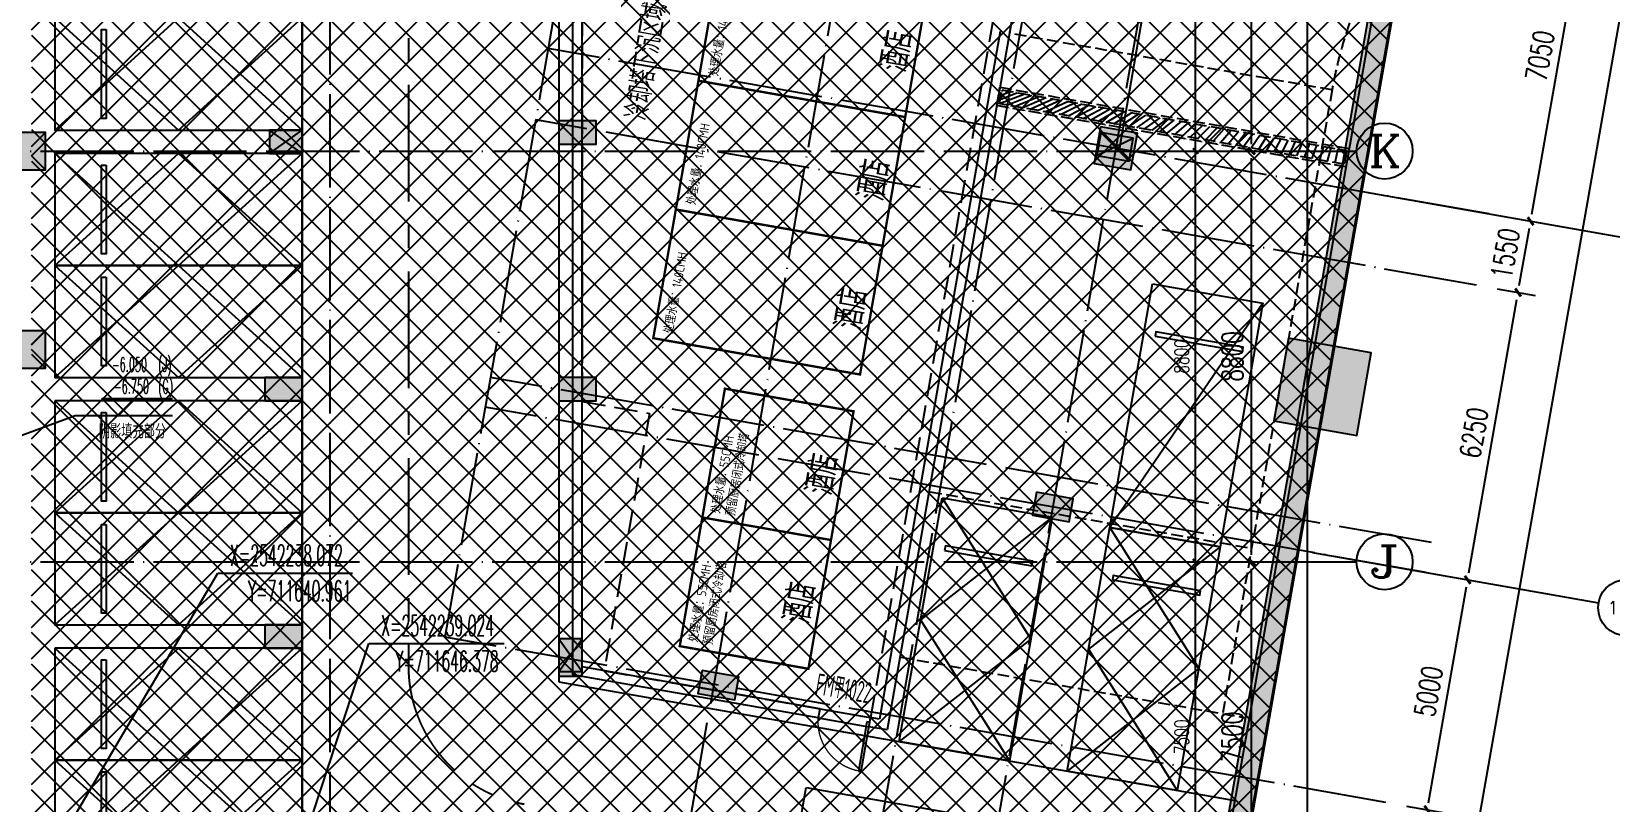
# Model space of a CAD drawing. Header units: millimetres. Extents: x 12325263 to 13848842, y -1463133 to 573208.
# Drawn here: x 12597897 to 12631737, y -840541 to -824028 of the extents above; entities that cross this region are included whole.
import ezdxf
from ezdxf.enums import TextEntityAlignment as Align
from ezdxf.xclip import XClip

# ---------------------------------------------------------------- set-up
doc = ezdxf.new("R2010")
doc.units = ezdxf.units.MM
doc.header["$LTSCALE"] = 1000
doc.header["$XCLIPFRAME"] = 0
for name, pattern in [('__DASH', [0.35, 0.25, -0.1]), ('DASH', [0.35, 0.25, -0.1]), ('DOTE', [2.4200000000000004, 2, -0.2, 0.02, -0.2]), ('ÎÄå«ºþµØÏÂÊÒ¡¾²ÎÕÕ¡¿$0$CENTERX2', [4, 2.5, -0.5, 0.5, -0.5])]:
    doc.linetypes.add(name, pattern=pattern)
for name, color, linetype in [('A-ANNO-ELEV', 3, 'Continuous'), ('A-ANNO-TEXT', 7, 'Continuous'), ('A-AXIS', 16, 'DOTE'), ('A-COLS', 6, 'Continuous'), ('A-WALL', 5, 'Continuous'), ('A-WALL-PATT', 8, 'Continuous'), ('AXIS', 3, 'Continuous'), ('AXIS_TEXT', 7, 'Continuous'), ('BON-AC', 6, 'Continuous'), ('COLUMN', 5, 'Continuous'), ('COLUMN-CONCRETE', 6, 'Continuous'), ('DIM_COOR', 7, 'Continuous'), ('DRWD-DOOR', 2, 'Continuous'), ('DRWD-F-TEXT', 142, 'Continuous'), ('PARTS-CAR-政府', 40, 'Continuous'), ('PARTS-STAIR', 2, 'Continuous'), ('PARTS-UP', 1, 'DASH'), ('PUB_DIM', 83, 'Continuous'), ('PUB_HATCH', 8, 'Continuous'), ('PUB_TEXT', 7, 'Continuous'), ('ROAD-LINE', 20, 'Continuous'), ('ROAD-中心线', 142, 'Continuous'), ('ROOF-WATER', 3, 'Continuous'), ('TEXT', 7, 'Continuous'), ('WALL', 5, 'Continuous'), ('WALL-SHATCH', 8, 'Continuous'), ('地下室柱网$0$0q-柱0', 8, 'Continuous'), ('地下室柱网$0$0q-柱填充', 8, 'Continuous')]:
    doc.layers.add(name, color=color, linetype=linetype)
doc.layers.add('WALL-PARAPET', color=252, linetype='Continuous', lineweight=13)
doc.layers.add('地下室柱网$0$9', color=8, linetype='Continuous', plot=False)
doc.styles.add('_TCH_AXIS', font='COMPLEX', dxfattribs={"bigfont": 'GBCBIG'})
doc.styles.add('_TCH_DIM', font='SIMPLEX.shx', dxfattribs={"width": 0.7, "bigfont": 'GBCBIG.shx'})
doc.styles.add('_TCH_DIM_T3', font='SIMPLEX.shx', dxfattribs={"width": 0.7058823529411765, "bigfont": 'GBCBIG.shx'})
doc.styles.add('COMPLEX', font='COMPLEX')
doc.styles.get("Standard").update_dxf_attribs({"font": 'gbenor.shx', "bigfont": 'gbcbig.shx'})
doc.styles.add('宋体', font='', dxfattribs={"width": 0.65})
doc.styles.get('宋体').set_extended_font_data('SimSun')
doc.dimstyles.new('_TCH_ARCH&&120', dxfattribs={"dimtxt": 306, "dimasz": 120, "dimexe": 300, "dimexo": 360, "dimgap": 147, "dimtad": 1, "dimdec": 0, "dimzin": 0, "dimdsep": 46, "dimtxsty": '_TCH_DIM_T3', "dimblk": 'ARCHTICK', "dimcen": 0.09, "dimclrt": 7, "dimazin": 2, "dimtfac": 1, "dimtdec": 0, "dimtix": 1, "dimtmove": 2, "dimatfit": 3, "dimfxl": 1, "dimfxlon": 1, "dimtolj": 1, "dimtzin": 0, "dimarcsym": 0})
doc.dimstyles.new('_TCH_ARCH&&150', dxfattribs={"dimtxt": 446.25, "dimasz": 150, "dimexe": 375, "dimexo": 450, "dimgap": 189.375, "dimtad": 1, "dimdec": 0, "dimzin": 0, "dimdsep": 46, "dimtxsty": '_TCH_DIM_T3', "dimblk": 'asdggshdfhsg_ArchTick', "dimcen": 0.09, "dimclrt": 7, "dimazin": 2, "dimtfac": 1, "dimtdec": 0, "dimtix": 1, "dimtmove": 2, "dimatfit": 3, "dimfxl": 1, "dimtolj": 1, "dimtzin": 0, "dimarcsym": 0})

# ---------------------------------------------------------------- blocks, each defined once
blk = doc.blocks.new('adgshg13-A$C7F010FC0')
at = {"layer": 'WALL-SHATCH'}
h = blk.add_hatch(color=256, dxfattribs=at)
h.dxf.hatch_style = 1
h.paths.add_polyline_path([(-60384.17120504379, -16880.89509773254), (-763.1647881269455, 197.4793643951416), (12587.61850607395, -13153.30393266678), (12587.61850607395, -157996.0197629929), (-162964.8506313562, -188820.4315237999), (-171262.3814957142, -180522.900662899), (-171262.3814957142, -31310.89849328995), (-150707.1909123659, -10755.70791006088), (-131860.0775495768, -7980.895098209381), (-99162.38149428368, -7980.895098209381), (-99162.38149428368, -4980.895097732544), (-76620.42811572552, -4980.895097732544), (-70107.65229141712, -16880.89509773254)], flags=16)
h.paths.add_polyline_path([(-60091.22944009304, -16380.89510011673), (-646.8769880533218, 646.876989364624), (12987.61850607395, -12987.61850786209), (12987.61850607395, -158331.9049158096), (-163100.5840539932, -189250.3835258484), (-171662.3814958334, -180688.5860877037), (-171662.3814958334, -31145.21306848526), (-150777.8961598873, -10260.7277340889), (-131896.6870943308, -7480.895098209381), (-99562.38149428368, -7480.895098209381), (-99562.38149428368, -4580.895097732544), (-76365.55243730545, -4580.895097732544), (-69907.50581622124, -16380.89510774612)])
at = {"layer": 'COLUMN-CONCRETE'}
for points in [[(-60091.22944009304, -16380.89510011673), (-646.8769880533218, 646.876989364624), (12987.61850607395, -12987.61850786209), (12987.61850607395, -158331.9049158096), (-163100.5840539932, -189250.3835258484), (-171662.3814958334, -180688.5860877037), (-171662.3814958334, -31145.21306848526), (-150777.8961598873, -10260.7277340889), (-131896.6870943308, -7480.895098209381), (-99562.38149428368, -7480.895098209381), (-99562.38149428368, -4580.895097732544), (-76365.55243730545, -4580.895097732544), (-69907.50581622124, -16380.89510774612)], [(-60384.17120504379, -16880.89509773254), (-763.1647881269455, 197.4793643951416), (12587.61850607395, -13153.30393266678), (12587.61850607395, -157996.0197629929), (-162964.8506313562, -188820.4315237999), (-171262.3814957142, -180522.900662899), (-171262.3814957142, -31310.89849328995), (-150707.1909123659, -10755.70791006088), (-131860.0775495768, -7980.895098209381), (-99162.38149428368, -7980.895098209381), (-99162.38149428368, -4980.895097732544), (-76620.42811572552, -4980.895097732544), (-70107.65229141712, -16880.89509773254)]]:
    blk.add_lwpolyline(points, close=True, dxfattribs=at)
blk = doc.blocks.new('adgshg13-A$C735837F7')
at = {"layer": 'TEXT', "color": 0}
blk.add_lwpolyline([(711656935.2648618, 2542243077.960885), (711663335.2648631, 2542243077.960885), (711663335.264824, 2542239237.960885), (711656935.2648252, 2542239237.960886)], close=True, dxfattribs=at)
blk = doc.blocks.new('adgshg13-$DorLib2D$00000001')
at = {"linetype": 'ByBlock'}
for p, q in [((0.4500000000000028, 0.974999999999909), (0.5, 0.974999999999909)), ((0.4500000000000028, -1.13686837721616e-13), (0.4500000000000028, 0.974999999999909)), ((0.5, -1.13686837721616e-13), (0.5, 0.974999999999909)), ((0.5, -1.13686837721616e-13), (0.4500000000000028, -1.13686837721616e-13))]:
    blk.add_line(p, q, dxfattribs=at)
at = {"linetype": 'ByBlock', "lineweight": 13}
blk.add_arc((0.4749999999999943, -1.13686837721616e-13), 0.975, 91.4692835815217, 180, dxfattribs=at)
blk = doc.blocks.new('*U494')
at = {"layer": '地下室柱网$0$0q-柱0'}
blk.add_lwpolyline([(-250.0000002384186, -350.0000004768372), (249.9999998807907, -350), (250, 349.9999995231628), (-250, 349.9999990463257)], close=True, dxfattribs=at)
at = {"layer": '地下室柱网$0$0q-柱填充'}
blk.add_solid([(-250, 349.9999990463257), (250, 349.9999995231628), (-250.0000002384186, -350.0000004768372), (249.9999998807907, -350)], dxfattribs=at)
at = {"layer": '地下室柱网$0$9'}
for p, q in [((-250.0000002384186, 349.9999990463257), (249.9999997615814, -350)), ((-250, -350), (250, 350))]:
    blk.add_line(p, q, dxfattribs=at)
blk = doc.blocks.new('adgshg13-政府车位')
at = {"color": 40}
blk.add_lwpolyline([(0, 0), (2400.000000476837, 0), (2400.000000953674, 5299.999999523163), (2.384185791015625e-06, 5300.000000476837)], close=True, dxfattribs=at)
for points in [[(2400.000000476837, 0), (1.430511474609375e-06, 2650), (2400.000000953674, 5299.999999523163)], [(1.668930053710938e-06, -4.76837158203125e-07), (2400.000001192093, 2649.999999046326), (1.9073486328125e-06, 5299.999999523163)]]:
    blk.add_lwpolyline(points, dxfattribs=at)
at = {"color": 40, "extrusion": (-0.0004477907749365557, 3.397157772103143e-15, 0.999999899741706), "elevation": -1.07469786059103}
blk.add_lwpolyline([(250.008961884446, 1100.001922607422), (2150.003245328416, 1099.998077392579), (2150.003044103155, 999.9980769157414), (250.0087587518372, 1000.001922607422)], close=True, dxfattribs=at)
blk = doc.blocks.new('adgshg2qbj-bj-13-CAR-子车位')
blk.add_line((1697.056276798248, 1697.056273460388), (3747.665936589241, -3747.665943622589))
blk.add_lwpolyline([(0, 0), (1697.056276798248, 1697.056273460388), (5444.722213029861, -2050.609671592712), (3747.665936589241, -3747.665943622589)], close=True)
at = {"extrusion": (-0.0003166358939317005, -0.0003166358930891348, 0.999999899741706), "elevation": -1.074697860208564}
blk.add_lwpolyline([(954.6018158884938, -601.0358321789074), (2298.098008348708, 742.465660931955), (2227.387191576113, 813.1761990492439), (883.8909984006431, -530.3252935847815)], close=True, dxfattribs=at)
blk = doc.blocks.new('*U495')
at = {"layer": '地下室柱网$0$0q-柱0'}
blk.add_lwpolyline([(-400.0000002384186, -400.0000004768372), (399.9999998807907, -400), (400, 399.9999995231628), (-400, 399.9999990463257)], close=True, dxfattribs=at)
at = {"layer": '地下室柱网$0$0q-柱填充'}
blk.add_solid([(-400, 399.9999990463257), (400, 399.9999995231628), (-400.0000002384186, -400.0000004768372), (399.9999998807907, -400)], dxfattribs=at)
at = {"layer": '地下室柱网$0$9'}
for p, q in [((-400.0000002384186, 399.9999990463257), (399.9999997615814, -400)), ((-400, -400), (400, 400))]:
    blk.add_line(p, q, dxfattribs=at)
blk = doc.blocks.new('A$C4C7A72D3')
at = {"layer": 'ROOF-WATER', "linetype": '__DASH'}
h = blk.add_hatch(dxfattribs=at)
h.set_pattern_fill('ANSI31', color=256, scale=100, angle=225)
h.set_pattern_definition([(270, (-711300090.8012406, -2542171435.526409), (158.75, -2.842170943040401e-14), [])])
h.paths.add_polyline_path([(215470.6306035519, 120003.8215031654), (222970.6306015253, 120003.8215031626), (222970.6306015234, 119703.8215036411), (215470.6306035314, 119703.8215036397)])
at = {"layer": 'PARTS-STAIR'}
for p, q in [((213920.630602954, 106272.6741261485), (215020.6306034327, 106272.6741719248)), ((213920.6306024734, 106072.6741805079), (215020.6306034327, 106072.6742258072))]:
    blk.add_line(p, q, dxfattribs=at)
at = {"layer": 'PARTS-UP'}
for p, q in [((222442.8584822416, 121227.8113980293), (215420.6306035519, 121227.8113985062)), ((222442.8584822416, 121227.8113980293), (222442.8584822211, 107658.7150330537)), ((215442.8584821224, 111258.7150330546), (222442.8584822416, 111258.7150330544)), ((215442.8584822416, 107658.7150330532), (222442.8584823404, 107658.7150330537)), ((222442.8584823404, 107658.7150330537), (222942.8584840186, 107658.7150330546))]:
    blk.add_line(p, q, dxfattribs=at)
blk.add_arc((231442.8584822416, 121227.8113980296), 9000, 170.5376688440548, 180, dxfattribs=at)
at = {"layer": 'ROAD-LINE'}
for p, q in [((202585.6207454093, 138481.1387104997), (208311.1289916337, 105872.6741719241)), ((197348.1620697863, 136506.6987881658), (203706.7224620916, 100292.8148584317)), ((208311.1289916337, 105872.6741719241), (223020.6306035295, 105872.6741724012))]:
    blk.add_line(p, q, dxfattribs=at)
at = {"layer": 'ROAD-中心线', "linetype": 'ÎÄå«ºþµØÏÂÊÒ¡¾²ÎÕÕ¡¿$0$CENTERX2'}
blk.add_line((199468.9648374319, 137612.9544444084), (205078.4463691507, 105646.5674986837), dxfattribs=at)
blk.add_arc((208033.2963042259, 106165.0864109995), 3000, 189.9529633602327, 270, dxfattribs=at)
at = {"layer": 'ROOF-WATER', "linetype": '__DASH'}
for points in [[(215420.630603537, 120053.821503164), (223020.6306015067, 120053.8215031617), (223020.6306015048, 119653.8215036385), (215420.6306035519, 119653.8215036385)], [(215470.6306035519, 120003.8215031654), (222970.6306015253, 120003.8215031626), (222970.6306015234, 119703.8215036411), (215470.6306035314, 119703.8215036397)]]:
    blk.add_lwpolyline(points, close=True, dxfattribs=at)
at = {"layer": 'WALL'}
for p, q in [((208581.1528862752, 106072.6741719253), (205639.8273641989, 122817.7902054784)), ((208749.0842877515, 106272.6741719272), (205839.8273643255, 122835.2220401787)), ((215220.6306035519, 121227.8113985064), (215220.6306034215, 106272.6741719248)), ((215420.6306035519, 121227.8113985062), (215420.6306034271, 106072.6741719253)), ((213920.6306029502, 106272.6741719253), (208749.0842877515, 106272.6741719272)), ((213920.6306029484, 106272.6741786019), (213920.6306115389, 106072.6741786005)), ((215220.6306034215, 106272.6741719248), (215020.6306034327, 106272.6741719248)), ((215020.6306034327, 106272.6742258102), (215020.6306115258, 106072.6742258065)), ((213920.6306115184, 106072.6741719244), (208581.1528862752, 106072.6741719253)), ((215420.6306034271, 106072.6741719253), (215020.6306114197, 106072.6741719248))]:
    blk.add_line(p, q, dxfattribs=at)
blk.add_arc((231420.6306035481, 121227.8113985064), 16000, 170.5376688440548, 180, dxfattribs=at)
at = {"layer": 'WALL-PARAPET', "linetype": '__DASH'}
for p, q in [((223020.6306018773, 119653.821503639), (215420.6306034327, 119653.821503639)), ((215442.8584819976, 119653.8215036388), (223020.6306015048, 119653.8215036385))]:
    blk.add_line(p, q, dxfattribs=at)
at = {"layer": '地下室柱网$0$9'}
blk.add_line((218097.5122184753, 152513.3585710439), (218168.2228965387, 119137.9184988525), dxfattribs=at)
for name, p, rotation in [('*U494', (218070.6305891853, 119222.6741394824), 89.99999994262643), ('*U494', (200548.2907076329, 116257.1983503427), 99.9587742512854), ('*U495', (195116.5035596918, 115100.3974249959), 9.958774256191969), ('*U495', (195851.4966003466, 110914.4345482057), 9.958774256191969), ('*U494', (208458.7135341559, 106477.8726764701), 9.958774225498745)]:
    blk.add_blockref(name, p, dxfattribs=dict(rotation=rotation))
at = {"layer": 'DRWD-DOOR', "color": 2, "xscale": -1099.999999999996, "yscale": 1099.999999999996, "zscale": -999.9999999999998, "rotation": 180.0000035653562}
blk.add_blockref('adgshg13-$DorLib2D$00000001', (214470.6306067538, 106172.6742348664), dxfattribs=at)
at = {"layer": 'PARTS-CAR-政府'}
for name, p, rotation in [('adgshg13-政府车位', (195214.4000153448, 118010.7831153877), 279.9586808053733), ('adgshg2qbj-bj-13-CAR-子车位', (219370.8247066513, 116472.6741725593), 315.0000000804945), ('adgshg13-政府车位', (195715.920018414, 115154.4782161722), 279.9586808053733), ('adgshg13-政府车位', (196130.971055856, 112790.6396794345), 279.9586808053733), ('adgshg13-政府车位', (196632.4015158322, 109934.3190546043), 279.9586808053733), ('adgshg13-政府车位', (197047.7956861164, 107570.540765763), 279.9586808053733), ('adgshg13-政府车位', (197549.2676088605, 104714.639163017), 279.9586808053733), ('adgshg13-政府车位', (197964.3186464217, 102350.8006258018), 279.9586808053733)]:
    blk.add_blockref(name, p, dxfattribs=dict(at, rotation=rotation))
at = {"layer": 'PARTS-CAR-政府', "xscale": -0.9999999999999997, "rotation": 179.9999999999998}
for p in [(215720.6305901669, 111172.6741720827), (219370.8247076012, 111172.6741730359)]:
    blk.add_blockref('adgshg13-政府车位', p, dxfattribs=at)
at = {"layer": 'TEXT'}
blk.add_blockref('adgshg13-A$C735837F7', (-711443013.0291172, -2542138516.673752), dxfattribs=at)
at = {"layer": 'WALL', "color": 1}
blk.add_blockref('adgshg13-A$C7F010FC0', (210433.0120974779, 205503.5692701337), dxfattribs=at)
at = {"layer": 'DRWD-F-TEXT', "width": 0.6}
blk.add_text('FM甲1022', height=450, dxfattribs=at).set_placement((213756.9708827734, 106563.3262462618))
blk = doc.blocks.new('_AXISO')
blk.add_circle((0, 0), 0.5)
at = {"layer": 'AXIS_TEXT', "style": 'COMPLEX', "width": 1.041666666666667}
blk.add_attdef('A', text='', height=0.56, dxfattribs=at).set_placement((-0.25, -0.28), (0.25, -0.28), align=Align.FIT)
blk = doc.blocks.new('asdggshdfhsg_ArchTick')
at = {"color": 0, "linetype": 'ByBlock', "const_width": 0.4}
blk.add_lwpolyline([(-0.5, -0.5), (0.5, 0.5)], dxfattribs=at)
blk = doc.blocks.new('*D5273')
at = {"layer": 'AXIS', "color": 0, "lineweight": -2, "transparency": 16777216}
for p, q in [((12487316.81071017, 1078989.759090748), (12492191.81071017, 1078989.759090748)), ((12491816.81071017, 996139.7590900625), (12491816.81071017, 1078839.759090748)), ((12487316.81071017, 995989.7590900625), (12492191.81071017, 995989.7590900625))]:
    blk.add_line(p, q, dxfattribs=at)
at = {"layer": 'Defpoints', "color": 0, "transparency": 16777216}
for p in [(12486866.81071017, 1078989.759090748), (12491816.81071017, 1078989.759090748), (12486866.81071017, 995989.7590900625)]:
    blk.add_point(p, dxfattribs=at)
at = {"layer": 'AXIS', "color": 0, "lineweight": -2, "transparency": 16777216, "xscale": 150, "yscale": 150, "zscale": 150}
for p, rotation in [((12491816.81071017, 1078989.759090748), 90), ((12491816.81071017, 995989.7590900625), 270)]:
    blk.add_blockref('asdggshdfhsg_ArchTick', p, dxfattribs=dict(at, rotation=rotation))
at = {"layer": 'AXIS', "color": 7, "transparency": 16777216, "insert": (12491404.31071017, 1037489.759090407), "char_height": 446.25, "attachment_point": 5, "rotation": 90, "style": '_TCH_DIM_T3'}
blk.add_mtext('\\A1;83000', dxfattribs=at)
blk = doc.blocks.new('*D5282')
at = {"layer": 'AXIS', "color": 0, "lineweight": -2, "transparency": 16777216}
for p, q in [((12487316.81071017, 1046489.759090526), (12490991.81071017, 1046489.759090526)), ((12490616.81071017, 1039139.759090526), (12490616.81071017, 1046339.759090526)), ((12487316.81071017, 1038989.759090526), (12490991.81071017, 1038989.759090526))]:
    blk.add_line(p, q, dxfattribs=at)
at = {"layer": 'Defpoints', "color": 0, "transparency": 16777216}
for p in [(12486866.81071017, 1046489.759090526), (12490616.81071017, 1046489.759090526), (12486866.81071017, 1038989.759090526)]:
    blk.add_point(p, dxfattribs=at)
at = {"layer": 'AXIS', "color": 0, "lineweight": -2, "transparency": 16777216, "xscale": 150, "yscale": 150, "zscale": 150}
for p, rotation in [((12490616.81071017, 1046489.759090526), 90), ((12490616.81071017, 1038989.759090526), 270)]:
    blk.add_blockref('asdggshdfhsg_ArchTick', p, dxfattribs=dict(at, rotation=rotation))
at = {"layer": 'AXIS', "color": 7, "transparency": 16777216, "insert": (12490204.31071017, 1042739.759090528), "char_height": 446.25, "attachment_point": 5, "rotation": 90, "style": '_TCH_DIM_T3'}
blk.add_mtext('\\A1;7500', dxfattribs=at)
blk = doc.blocks.new('*D5283')
at = {"layer": 'AXIS', "color": 0, "lineweight": -2, "transparency": 16777216}
for p, q in [((12487316.81071017, 1055289.759090748), (12490991.81071017, 1055289.759090748)), ((12490616.81071017, 1046639.759090526), (12490616.81071017, 1055139.759090748)), ((12487316.81071017, 1046489.759090526), (12490991.81071017, 1046489.759090526))]:
    blk.add_line(p, q, dxfattribs=at)
at = {"layer": 'Defpoints', "color": 0, "transparency": 16777216}
for p in [(12486866.81071017, 1055289.759090748), (12490616.81071017, 1055289.759090748), (12486866.81071017, 1046489.759090526)]:
    blk.add_point(p, dxfattribs=at)
at = {"layer": 'AXIS', "color": 0, "lineweight": -2, "transparency": 16777216, "xscale": 150, "yscale": 150, "zscale": 150}
for p, rotation in [((12490616.81071017, 1055289.759090748), 90), ((12490616.81071017, 1046489.759090526), 270)]:
    blk.add_blockref('asdggshdfhsg_ArchTick', p, dxfattribs=dict(at, rotation=rotation))
at = {"layer": 'AXIS', "color": 7, "transparency": 16777216, "insert": (12490204.31071017, 1050889.759090639), "char_height": 446.25, "attachment_point": 5, "rotation": 90, "style": '_TCH_DIM_T3'}
blk.add_mtext('\\A1;8800', dxfattribs=at)
blk = doc.blocks.new('*D5284')
at = {"layer": 'AXIS', "color": 0, "lineweight": -2, "transparency": 16777216}
for p, q in [((12487316.81071017, 1062289.759090748), (12490991.81071017, 1062289.759090748)), ((12490616.81071017, 1055439.759090748), (12490616.81071017, 1062139.759090748)), ((12487316.81071017, 1055289.759090748), (12490991.81071017, 1055289.759090748))]:
    blk.add_line(p, q, dxfattribs=at)
at = {"layer": 'Defpoints', "color": 0, "transparency": 16777216}
for p in [(12486866.81071017, 1062289.759090748), (12490616.81071017, 1062289.759090748), (12486866.81071017, 1055289.759090748)]:
    blk.add_point(p, dxfattribs=at)
at = {"layer": 'AXIS', "color": 0, "lineweight": -2, "transparency": 16777216, "xscale": 150, "yscale": 150, "zscale": 150}
for p, rotation in [((12490616.81071017, 1062289.759090748), 90), ((12490616.81071017, 1055289.759090748), 270)]:
    blk.add_blockref('asdggshdfhsg_ArchTick', p, dxfattribs=dict(at, rotation=rotation))
at = {"layer": 'AXIS', "color": 7, "transparency": 16777216, "insert": (12490204.31071017, 1058789.75909075), "char_height": 446.25, "attachment_point": 5, "rotation": 90, "style": '_TCH_DIM_T3'}
blk.add_mtext('\\A1;7000', dxfattribs=at)
blk = doc.blocks.new('*D5440')
at = {"layer": 'AXIS', "color": 0, "lineweight": -2, "transparency": 16777216}
for p, q in [((30691.2985677222, 89947.57519279496), (32622.76314207146, 89608.44188811978)), ((16040.48222172299, -2664.149299505697), (32227.47268058466, 89525.55370405503)), ((14452.42672918468, -2537.607628084866), (16383.89130353395, -2876.740932760048))]:
    blk.add_line(p, q, dxfattribs=at)
at = {"layer": 'Defpoints', "color": 0, "transparency": 16777216}
for p in [(30248.07884174354, 90025.39726230872), (32253.41337042258, 89673.29361271458), (14009.20700320602, -2459.785558571108)]:
    blk.add_point(p, dxfattribs=at)
at = {"layer": 'AXIS', "color": 0, "lineweight": -2, "transparency": 16777216, "xscale": 150, "yscale": 150, "zscale": 150}
for p, rotation in [((32253.41337042258, 89673.29361271458), 80.04131921271002), ((16014.54153188507, -2811.889208165249), 260.04131921271)]:
    blk.add_blockref('asdggshdfhsg_ArchTick', p, dxfattribs=dict(at, rotation=rotation))
at = {"layer": 'AXIS', "color": 7, "transparency": 16777216, "insert": (23727.69270234006, 43502.03909932893), "char_height": 446.25, "attachment_point": 5, "rotation": 80.04131921271002, "style": '_TCH_DIM_T3'}
blk.add_mtext('\\A1;93900', dxfattribs=at)
blk = doc.blocks.new('*D5448')
at = {"layer": 'AXIS', "color": 0, "lineweight": -2, "transparency": 16777216}
for p, q in [((24586.58955919828, 55179.45002157927), (25402.74532910438, 55036.14653724214)), ((24194.64658602938, 50324.07454851107), (25007.45486761758, 54953.25835317739)), ((23721.89989793424, 50254.78639959385), (24538.05566784034, 50111.48291525672))]:
    blk.add_line(p, q, dxfattribs=at)
at = {"layer": 'Defpoints', "color": 0, "transparency": 16777216}
for p in [(24143.36983321962, 55257.27209109303), (25033.3955574555, 55100.99826183695), (23278.68017195559, 50332.6084691076)]:
    blk.add_point(p, dxfattribs=at)
at = {"layer": 'AXIS', "color": 0, "lineweight": -2, "transparency": 16777216, "xscale": 150, "yscale": 150, "zscale": 150}
for p, rotation in [((25033.3955574555, 55100.99826183695), 80.04131921271004), ((24168.70589619147, 50176.33463985152), 260.0413192127101)]:
    blk.add_blockref('asdggshdfhsg_ArchTick', p, dxfattribs=dict(at, rotation=rotation))
at = {"layer": 'AXIS', "color": 7, "transparency": 16777216, "insert": (24194.76597800971, 52710.00334789852), "char_height": 446.25, "attachment_point": 5, "rotation": 80.04131921271004, "style": '_TCH_DIM_T3'}
blk.add_mtext('\\A1;5000', dxfattribs=at)
blk = doc.blocks.new('*D5449')
at = {"layer": 'AXIS', "color": 0, "lineweight": -2, "transparency": 16777216}
for p, q in [((25667.45163577838, 61335.27954906128), (26483.60740568448, 61191.97606472416)), ((25059.33624729343, 55248.73817049651), (26088.31694419768, 61109.0878806594)), ((24586.58955919829, 55179.45002157929), (25402.74532910439, 55036.14653724217))]:
    blk.add_line(p, q, dxfattribs=at)
at = {"layer": 'Defpoints', "color": 0, "transparency": 16777216}
for p in [(25224.23190979972, 61413.10161857504), (26114.2576340356, 61256.82778931895), (24143.36983321963, 55257.27209109305)]:
    blk.add_point(p, dxfattribs=at)
at = {"layer": 'AXIS', "color": 0, "lineweight": -2, "transparency": 16777216, "xscale": 150, "yscale": 150, "zscale": 150}
for p, rotation in [((26114.2576340356, 61256.82778931895), 80.04131921271001), ((25033.39555745551, 55100.99826183696), 260.04131921271)]:
    blk.add_blockref('asdggshdfhsg_ArchTick', p, dxfattribs=dict(at, rotation=rotation))
at = {"layer": 'AXIS', "color": 7, "transparency": 16777216, "insert": (25167.54184693179, 58250.24992263223), "char_height": 446.25, "attachment_point": 5, "rotation": 80.04131921271001, "style": '_TCH_DIM_T3'}
blk.add_mtext('\\A1;6250', dxfattribs=at)
blk = doc.blocks.new('*D5450')
at = {"layer": 'AXIS', "color": 0, "lineweight": -2, "transparency": 16777216}
for p, q in [((25935.50543076999, 62861.92527187536), (26751.66120067608, 62718.62178753824)), ((26140.19832387352, 61404.56769797851), (26356.37073918928, 62635.73360347348)), ((25667.45163577838, 61335.27954906128), (26483.60740568448, 61191.97606472416))]:
    blk.add_line(p, q, dxfattribs=at)
at = {"layer": 'Defpoints', "color": 0, "transparency": 16777216}
for p in [(25492.28570479133, 62939.74734138913), (26382.31142902721, 62783.47351213304), (25224.23190979972, 61413.10161857504)]:
    blk.add_point(p, dxfattribs=at)
at = {"layer": 'AXIS', "color": 0, "lineweight": -2, "transparency": 16777216, "xscale": 150, "yscale": 150, "zscale": 150}
for p, rotation in [((26382.31142902721, 62783.47351213304), 80.04131921270998), ((26114.2576340356, 61256.82778931895), 260.0413192127099)]:
    blk.add_blockref('asdggshdfhsg_ArchTick', p, dxfattribs=dict(at, rotation=rotation))
at = {"layer": 'AXIS', "color": 7, "transparency": 16777216, "insert": (25841.99978271763, 62091.48754778027), "char_height": 446.25, "attachment_point": 5, "rotation": 80.04131921270998, "style": '_TCH_DIM_T3'}
blk.add_mtext('\\A1;1550', dxfattribs=at)
blk = doc.blocks.new('*D5451')
at = {"layer": 'AXIS', "color": 0, "lineweight": -2, "transparency": 16777216}
for p, q in [((27154.71785315228, 69805.70097887481), (27970.87362305838, 69662.3974945377)), ((26408.25211886513, 62931.21342079258), (27575.58316157158, 69579.50931047293)), ((25935.50543076999, 62861.92527187537), (26751.66120067609, 62718.62178753824))]:
    blk.add_line(p, q, dxfattribs=at)
at = {"layer": 'Defpoints', "color": 0, "transparency": 16777216}
for p in [(26711.49812717363, 69883.52304838857), (27601.5238514095, 69727.24921913249), (25492.28570479133, 62939.74734138913)]:
    blk.add_point(p, dxfattribs=at)
at = {"layer": 'AXIS', "color": 0, "lineweight": -2, "transparency": 16777216, "xscale": 150, "yscale": 150, "zscale": 150}
for p, rotation in [((27601.5238514095, 69727.24921913249), 80.04131921271002), ((26382.31142902721, 62783.47351213304), 260.04131921271)]:
    blk.add_blockref('asdggshdfhsg_ArchTick', p, dxfattribs=dict(at, rotation=rotation))
at = {"layer": 'AXIS', "color": 7, "transparency": 16777216, "insert": (26585.6328914046, 66326.69826268703), "char_height": 446.25, "attachment_point": 5, "rotation": 80.04131921271002, "style": '_TCH_DIM_T3'}
blk.add_mtext('\\A1;7050', dxfattribs=at)
blk = doc.blocks.new('A$C3FC35F4C')
at = {"layer": 'DIM_COOR', "color": 3}
for p, q in [((1033844.148064118, 194246.3148305886), (1037835.41718423, 201003.0443376238)), ((1037835.41718423, 201003.0443376238), (1040722.91718423, 201003.0443376238)), ((1039343.772123631, 194246.4209732153), (1041075.235388711, 199499.1737016449)), ((1041075.235388711, 199499.1737016449), (1043974.285388711, 199499.1737016449))]:
    blk.add_line(p, q, dxfattribs=at)
at = {"layer": 'PUB_TEXT', "style": '_TCH_DIM', "width": 0.4941176470588236}
for s, p in [('X=2542238.072', (1038097.91718423, 201160.5443376238)), ('Y=711640.961', (1038486.41718423, 200399.2943376238)), ('X=2542239.024', (1041338.785388711, 199656.6737016449)), ('Y=711646.378', (1041643.285388711, 198895.4237016449))]:
    blk.add_text(s, height=446.25, dxfattribs=at).set_placement(p)
blk = doc.blocks.new('_FZH')
blk.add_lwpolyline([(-0.5, -0.5), (0.5, -0.5), (0.5, 0.5), (-0.5, 0.5)], close=True)
at = {"layer": 'PUB_HATCH'}
blk.add_solid([(-0.5, -0.5), (0.5, -0.5), (-0.5, 0.5), (0.5, 0.5)], dxfattribs=at)
blk = doc.blocks.new('asdfdsfds')
at = {"layer": 'A-COLS'}
for p, xscale, yscale, zscale, rotation in [((5300.014855852351, 59700.00000022352), 500, 800, 800, 270), ((-6499.985144147649, 59300.00000022352), 800, 800, 800, 270), ((-949.9851441476494, 59500.00000022352), 500, 700, 700, 270), ((16837.77183618397, 59357.37467280403), 799.9999999988994, 799.9999999988994, 799.9999999988994, 260.0413192127452), ((-6499.985144147649, 55050.00000022352), 800, 800, 800, 270), ((-999.9851441476494, 54200.00000022352), 500, 800, 800, 270), ((5300.014855852351, 54200.00000022352), 500, 800, 800, 270), ((15488.85596461408, 51674.89942250727), 500.00000000031, 800.0000000025686, 800.0000000025686, 260.0413192127111), ((-999.9851441476494, 48900.00000022352), 500, 800, 800, 270), ((5150.014855852351, 48450.00000022352), 800, 500, 500, 270), ((8320.596867214888, 47857.0385669386), 500.00000000031, 800.0000000025686, 800.0000000025686, 260.0413192127111)]:
    blk.add_blockref('_FZH', p, dxfattribs=dict(at, xscale=xscale, yscale=yscale, zscale=zscale, rotation=rotation))
blk = doc.blocks.new('A$C74AB7268')
at = {"layer": 'BON-AC', "color": 4, "const_width": 50}
for points in [[(2800, -2250), (2800, 2250), (0, 2250), (0, -2250)], [(5600, -2250), (5600, 2250), (2800, 2250), (2800, -2250)]]:
    blk.add_lwpolyline(points, close=True, dxfattribs=at)
at = {"layer": 'BON-AC', "color": 4}
for s, height, p in [('处理水量：140CMH', 200, (158.0399560928345, 1845.554331302643)), ('处理水量：140CMH', 200, (2958.039956092834, 1845.554331302643)), ('酒店', 600, (932.2891439199448, -2119.387452125549)), ('酒店', 600, (3732.289143919945, -2119.387452125549))]:
    blk.add_text(s, height=height, rotation=1.280660469377369e-05, dxfattribs=at).set_placement(p)
blk = doc.blocks.new('A$C75FF2A60')
at = {"layer": 'BON-AC', "color": 4, "linetype": 'DASH', "ltscale": 2000, "const_width": 50}
for points in [[(1399.999996185303, -2800.000001907349), (1400, -1.9073486328125e-06), (-1400, 1.9073486328125e-06), (-1400.000007629395, -2799.999998092651)], [(1399.999992370605, -5600.000001907349), (1399.999996185303, -2800.000001907349), (-1400.000007629395, -2799.999998092651), (-1400.000007629395, -5599.999998092651)]]:
    blk.add_lwpolyline(points, close=True, dxfattribs=at)
at = {"layer": 'BON-AC', "color": 4}
for s, height, p in [('处理水量：55CMH', 200, (-1032.67134475708, -2662.018326759338)), ('酒店', 600, (1269.387447357178, -1867.710858345032)), ('预留厨房闭式冷却塔', 200, (-712.0016021728516, -2662.018326759338)), ('酒店', 600, (1269.38744354248, -4667.710858345032)), ('处理水量：55CMH', 200, (-1032.671348571777, -5462.018326759338)), ('预留厨房闭式冷却塔', 200, (-712.0016021728516, -5463.018326759338))]:
    blk.add_text(s, height=height, rotation=90.00001366037836, dxfattribs=at).set_placement(p)
blk = doc.blocks.new('adgdfg')
at = {"layer": 'BON-AC', "linetype": 'DASH', "ltscale": 2}
blk.add_lwpolyline([(30008.04190666787, 80847.48490176024), (24041.92842834815, 81895.20558498043), (20410.58568793721, 79348.61394665623), (18499.39545477182, 68463.89826532593), (18500.12951974571, 57333.38255023898), (19945.20672092214, 57079.64902271994), (18976.77039378881, 51564.15695977968), (24689.39228481054, 50561.10447267618)], close=True, dxfattribs=at)
at = {"layer": 'BON-AC', "color": 3, "linetype": 'DASH', "ltscale": 2000, "const_width": 50}
blk.add_lwpolyline([(24450.53368121199, 78980.08818483097), (24761.82413210347, 80752.9667111031), (27519.63516588137, 80268.73711475707), (27208.34471696801, 78495.85859975661)], close=True, dxfattribs=at)
at = {"layer": 'BON-AC'}
for name, p, rotation in [('A$C74AB7268', (24688.04090912826, 72237.41880490119), 80.04124925530334), ('A$C74AB7268', (23209.50297587737, 63816.76789878123), 80.04124925530334), ('A$C74AB7268', (22241.04382072203, 58301.14582463889), 80.04124925530334), ('A$C75FF2A60', (22939.88514946587, 57366.20155130059), 350.0412492553033)]:
    blk.add_blockref(name, p, dxfattribs=dict(at, rotation=rotation))
at = {"layer": 'BON-AC', "color": 3, "linetype": 'DASH', "ltscale": 2000}
blk.add_text('超市', height=600, rotation=80.04146781086122, dxfattribs=at).set_placement((27076.83178752847, 79094.0841896506))
at = {"layer": 'BON-AC'}
blk.add_text('冷却塔下沉区域', height=500, rotation=80.0412492595611, dxfattribs=at).set_placement((19894.60097501799, 63343.74391007225))
blk = doc.blocks.new('asdfassdfg')
at = {"layer": 'COLUMN', "color": 6, "xscale": 1800.000000000164, "yscale": 1800.000000000164, "zscale": 1800.000000000164, "rotation": 350.0413192126095}
blk.add_blockref('_FZH', (14120.91093217954, 82947.72752619511), dxfattribs=at)
blk = doc.blocks.new('_ArchTick')
at = {"color": 0, "linetype": 'ByBlock', "const_width": 0.4}
blk.add_lwpolyline([(-0.5, -0.5), (0.5, 0.5)], dxfattribs=at)
blk = doc.blocks.new('*D4777')
at = {"layer": 'Defpoints', "color": 0, "transparency": 16777216}
for p in [(12619246.81071018, -835386.7857495032), (12622846.81071018, -835386.7857495032), (12619246.81071018, -842886.7857495032)]:
    blk.add_point(p, dxfattribs=at)
at = {"layer": 'PUB_DIM', "color": 0, "lineweight": -2, "transparency": 16777216}
for p, q in [((12622845.81071018, -835386.7857495032), (12623146.81071018, -835386.7857495032)), ((12622846.81071018, -842886.7857495032), (12622846.81071018, -835386.7857495032)), ((12622845.81071018, -842886.7857495032), (12623146.81071018, -842886.7857495032))]:
    blk.add_line(p, q, dxfattribs=at)
at = {"layer": 'PUB_DIM', "color": 0, "lineweight": -2, "transparency": 16777216, "xscale": 120, "yscale": 120, "zscale": 120}
for p, rotation in [((12622846.81071018, -835386.7857495032), 90), ((12622846.81071018, -842886.7857495032), 270)]:
    blk.add_blockref('_ArchTick', p, dxfattribs=dict(at, rotation=rotation))
at = {"layer": 'PUB_DIM', "color": 7, "transparency": 16777216, "insert": (12622546.81071018, -839136.7857495012), "char_height": 306, "attachment_point": 5, "rotation": 90, "style": '_TCH_DIM_T3'}
blk.add_mtext('\\A1;7500', dxfattribs=at)
blk = doc.blocks.new('*D4778')
at = {"layer": 'Defpoints', "color": 0, "transparency": 16777216}
for p in [(12619246.81071018, -826586.7857492815), (12622846.81071018, -826586.7857492815), (12619246.81071018, -835386.7857495032)]:
    blk.add_point(p, dxfattribs=at)
at = {"layer": 'PUB_DIM', "color": 0, "lineweight": -2, "transparency": 16777216}
for p, q in [((12622845.81071018, -826586.7857492815), (12623146.81071018, -826586.7857492815)), ((12622846.81071018, -835386.7857495032), (12622846.81071018, -826586.7857492815)), ((12622845.81071018, -835386.7857495032), (12623146.81071018, -835386.7857495032))]:
    blk.add_line(p, q, dxfattribs=at)
at = {"layer": 'PUB_DIM', "color": 0, "lineweight": -2, "transparency": 16777216, "xscale": 120, "yscale": 120, "zscale": 120}
for p, rotation in [((12622846.81071018, -826586.7857492815), 90), ((12622846.81071018, -835386.7857495032), 270)]:
    blk.add_blockref('_ArchTick', p, dxfattribs=dict(at, rotation=rotation))
at = {"layer": 'PUB_DIM', "color": 7, "transparency": 16777216, "insert": (12622546.81071018, -830986.7857493904), "char_height": 306, "attachment_point": 5, "rotation": 90, "style": '_TCH_DIM_T3'}
blk.add_mtext('\\A1;8800', dxfattribs=at)
blk = doc.blocks.new('*D4779')
at = {"layer": 'Defpoints', "color": 0, "transparency": 16777216}
for p in [(12619246.81071018, -819586.7857492813), (12622846.81071018, -819586.7857492813), (12619246.81071018, -826586.7857492815)]:
    blk.add_point(p, dxfattribs=at)
at = {"layer": 'PUB_DIM', "color": 0, "lineweight": -2, "transparency": 16777216}
for p, q in [((12622845.81071018, -819586.7857492813), (12623146.81071018, -819586.7857492813)), ((12622846.81071018, -826586.7857492815), (12622846.81071018, -819586.7857492813)), ((12622845.81071018, -826586.7857492815), (12623146.81071018, -826586.7857492815))]:
    blk.add_line(p, q, dxfattribs=at)
at = {"layer": 'PUB_DIM', "color": 0, "lineweight": -2, "transparency": 16777216, "xscale": 120, "yscale": 120, "zscale": 120}
for p, rotation in [((12622846.81071018, -819586.7857492813), 90), ((12622846.81071018, -826586.7857492815), 270)]:
    blk.add_blockref('_ArchTick', p, dxfattribs=dict(at, rotation=rotation))
at = {"layer": 'PUB_DIM', "color": 7, "transparency": 16777216, "insert": (12622546.81071018, -823086.7857492794), "char_height": 306, "attachment_point": 5, "rotation": 90, "style": '_TCH_DIM_T3'}
blk.add_mtext('\\A1;7000', dxfattribs=at)
blk = doc.blocks.new('qlzw')
at = {"layer": 'A-AXIS'}
for p, q in [((12470866.81071017, 979489.7590900625), (12470866.81071017, 1082089.759090747)), ((12411416.81071017, 1055289.759090748), (12486866.81071017, 1055289.759090747)), ((12411416.81071017, 1046489.759090526), (12486866.81071017, 1046489.759090526))]:
    blk.add_line(p, q, dxfattribs=at)
at = {"layer": 'AXIS'}
for p, q in [((12486866.81071017, 1055289.759090747), (12492866.81071017, 1055289.759090747)), ((12486866.81071017, 1046489.759090526), (12492866.81071017, 1046489.759090526))]:
    blk.add_line(p, q, dxfattribs=at)
ref = blk.add_blockref('_AXISO', (12493466.81071017, 1055289.759090747), dxfattribs=dict(at, xscale=1200, yscale=1200, zscale=1200))
ref.add_attrib('A', 'K', dxfattribs={"layer": 'AXIS_TEXT', "height": 678.8225099390856, "style": '_TCH_AXIS', "width": 1.105263157897387}).set_placement((12493127.3994552, 1054950.347835778), (12493806.22196514, 1054950.347835778), align=Align.FIT)
ref = blk.add_blockref('_AXISO', (12493466.81071017, 1046489.759090526), dxfattribs=dict(at, xscale=1200, yscale=1200, zscale=1200))
ref.add_attrib('A', 'J', dxfattribs={"layer": 'AXIS_TEXT', "height": 678.8225099390856, "style": '_TCH_AXIS', "width": 1.909090909095488}).set_placement((12493127.3994552, 1046150.347835556), (12493806.22196514, 1046150.347835556), align=Align.FIT)
for p1, p2, distance, picture, middle in [((12486866.81071017, 995989.7590900625), (12486866.81071017, 1078989.759090748), -4950, '*D5273', (12491404.31071017, 1037489.759090407)), ((12486866.81071017, 1055289.759090748), (12486866.81071017, 1062289.759090748), -3750, '*D5284', (12490204.31071017, 1058789.75909075)), ((12486866.81071017, 1046489.759090526), (12486866.81071017, 1055289.759090748), -3750, '*D5283', (12490204.31071017, 1050889.759090639)), ((12486866.81071017, 1038989.759090526), (12486866.81071017, 1046489.759090526), -3750, '*D5282', (12490204.31071017, 1042739.759090528))]:
    dim = blk.add_aligned_dim(p1=p1, p2=p2, distance=distance, dimstyle='_TCH_ARCH&&150', dxfattribs=at)
    dim.commit()
    dim.dimension.update_dxf_attribs({"geometry": picture, "text_midpoint": middle})
blk = doc.blocks.new('asdfadfgsdg')
at = {"layer": 'A-AXIS'}
for p, q in [((10083.04231106304, 93566.04489745805), (3113.64364127256, 53873.25610425742)), ((15844.89874878526, 92554.357993779), (-1535.36344262585, -6431.380808119429)), ((19833.87628258765, 91853.95936815557), (2453.614091178402, -7131.779433742631)), ((22246.96145735867, 91430.26143413666), (4866.699265953153, -7555.477367762243)), ((25492.28570479155, 62939.74734138977), (5327.249174106866, 66480.3949765393)), ((25224.23190979846, 61413.10161857447), (5059.195379115641, 64953.749253724)), ((24255.7794891838, 55897.47836195095), (4090.742958499119, 59438.12599710096)), ((24143.3698332198, 55257.27209109301), (3978.333302535117, 58797.91972624301)), ((23278.68017195538, 50332.60846910789), (3113.64364127256, 53873.25610425766))]:
    blk.add_line(p, q, dxfattribs=at)
at = {"layer": 'AXIS'}
for p, q in [((23060.67167794372, 63366.69863605476), (29187.54192387835, 62290.92133140482)), ((21711.75580637168, 55684.22338575833), (27838.62605230631, 54608.4460811084))]:
    blk.add_line(p, q, dxfattribs=at)
ref = blk.add_blockref('_AXISO', (28429.58568694452, 54504.6833217567), dxfattribs=dict(at, xscale=1200, yscale=1200, zscale=1200))
ref.add_attrib('A', '1-H', dxfattribs={"layer": 'AXIS_TEXT', "height": 273.430869093074, "style": '_TCH_AXIS'}).set_placement((28032.45990088077, 54367.96788721016), (28826.71147300827, 54367.96788721016), align=Align.FIT)
for p1, p2, distance, picture, middle in [((14009.20700320601, -2459.785558571107), (30248.07884174354, 90025.3972623087), -2036.0116777587207, '*D5440', (23727.69270234006, 43502.03909932893)), ((25492.28570479132, 62939.74734138911), (26711.49812717362, 69883.52304838855), -903.6411342518413, '*D5451', (26585.6328914046, 66326.69826268703)), ((25224.23190979972, 61413.10161857503), (25492.28570479132, 62939.74734138911), -903.6411342518534, '*D5450', (25841.99978271763, 62091.48754778027)), ((24143.36983321963, 55257.27209109304), (25224.23190979972, 61413.10161857503), -903.6411342518429, '*D5449', (25167.54184693179, 58250.24992263223)), ((23278.68017195559, 50332.60846910762), (24143.36983321963, 55257.27209109304), -903.6411342518381, '*D5448', (24194.76597800971, 52710.00334789852))]:
    dim = blk.add_aligned_dim(p1=p1, p2=p2, distance=distance, dimstyle='_TCH_ARCH&&150', dxfattribs=at)
    dim.commit()
    dim.dimension.update_dxf_attribs({"geometry": picture, "text_midpoint": middle})

msp = doc.modelspace()

# ---------------------------------------------------------------- block references
ref = msp.add_blockref('A$C4C7A72D3', (12385714.85333347, -906209.5211575599), dxfattribs=dict(rotation=350.041249254255))
XClip(ref).set_block_clipping_path([(223442.85848776624, 85923.1187333744), (220542.79614323564, 85923.14223919064), (220542.85794921033, 89292.82327550603), (211526.91503559053, 89292.81013112981), (210631.4331447985, 94392.80805835268), (206113.36859029531, 94392.80254184548), (206001.43151877634, 95030.31273446558), (204376.28265885077, 94744.96136868373), (203364.45700568333, 100506.90300529171), (197947.39471226372, 99555.74826742522), (192482.34284747206, 130679.47653937805), (190118.78045936674, 130264.45040162886), (191623.4071957469, 121695.64270786336), (177046.6486519482, 119136.20117008407), (175707.6223907359, 126760.84837657143), (173902.98837133497, 128026.4039125028), (169528.38544615544, 127258.29032698018), (169070.09673948586, 129868.3614864857), (163308.25174581818, 128856.66933918069), (163766.52659606002, 126246.61717005563), (159679.17951310053, 125528.91809214232), (170669.68883746117, 62935.797914044), (167222.1989369914, 62330.4650948944), (167939.77594909444, 58243.68085931754), (171386.95287966542, 58848.291248798836), (172857.06567938626, 50477.00326481927), (165962.5026008021, 49266.42308983533), (168037.78130347654, 37447.17964484263), (140649.95849708281, 32638.23901064042), (115387.97992391884, 28202.578178789467), (95598.7254695911, 140907.4332163476), (226939.47610990703, 163968.86685004015), (240128.69528115913, 88852.8973128139)])

# ---------------------------------------------------------------- next in the draw order: hatches: boundary and pattern name
at = {"layer": 'A-WALL-PATT'}
h = msp.add_hatch(dxfattribs=at)
h.set_pattern_fill('ANSI37', color=252, scale=300)
h.set_pattern_definition([(45, (0, 0), (-336.7596045400932, 336.7596045400933), []), (135, (0, 0), (-336.7596045400933, -336.7596045400932), [])])
h.paths.add_polyline_path([(12620650.38539265, -860223.049545848), (12617794.01669246, -859721.9664210133), (12618376.87432261, -856402.6014028846), (12609496.81071035, -854843.4109470441), (12609496.81071042, -849665.3933075985), (12605046.82107976, -848884.0485656845), (12605046.82107976, -848236.7857491444), (12604796.81071017, -848236.7857491444), (12604796.81071017, -848236.7857491443), (12603396.81071044, -848236.7857491443), (12603396.81071044, -842386.6778365278), (12597896.76327217, -842386.7857499598), (12597896.75844258, -819486.8319266622), (12597896.56664498, -810786.7857490125), (12595496.84294047, -810786.7840569976), (12595496.91654426, -819486.7121946897), (12580697.16551158, -819486.6973693409), (12580696.91490234, -811745.364390531), (12579138.33626164, -810186.7857498282), (12574696.81070917, -810186.6886267307), (12574696.81070977, -807536.7857495192), (12568846.8107105, -807536.7857494679), (12568846.8107105, -810186.7646491289), (12564696.93141798, -810186.7875372835), (12564696.81071043, -873736.7857502772), (12561196.81071067, -873736.7857502772), (12561196.81071058, -877886.7857499092), (12564696.8107102, -877886.785749909), (12564696.84673882, -886386.78574996), (12557696.81071021, -886386.7857501055), (12557696.8107105, -898386.8849188404), (12504241.55586849, -898386.8837259213), (12504241.55586849, -783957.9697023563), (12634041.2748256, -783957.9697023565), (12627930.11774737, -818762.8185394118)])
at = {"layer": 'PUB_HATCH'}
msp.add_hatch(color=256, dxfattribs=at).paths.add_polyline_path([(12618847.41012554, -867600.3167840402), (12619339.87648774, -867686.7857501671), (12634041.2748256, -783957.9697023566), (12633548.80846341, -783871.5007362297)])

# ---------------------------------------------------------------- next in the draw order: linework, layer by layer
at = {"layer": 'A-ANNO-ELEV'}
for p, q in [((12599763.32236979, -832250), (12599403.32236979, -831890)), ((12599403.32236979, -831890), (12600920, -831890)), ((12599763.32236979, -832250), (12600123.32236979, -831890))]:
    msp.add_line(p, q, dxfattribs=at)
at = {"layer": 'A-WALL'}
for p, q in [((12618847.41012554, -867600.3167840402), (12633548.80846341, -783871.5007362297)), ((12619339.87648774, -867686.7857501671), (12634041.2748256, -783957.9697023566))]:
    msp.add_line(p, q, dxfattribs=at)
at = {"layer": 'AXIS'}
for p, q in [((12596456.71555525, -833119.9998981749), (12598830, -832250)), ((12598830, -832250), (12600920, -832250))]:
    msp.add_line(p, q, dxfattribs=at)
at = {"layer": 'PUB_HATCH', "color": 6, "elevation": 9.610333750321524e-09}
msp.add_lwpolyline([(12634041.2748256, -783957.9697023565), (12627930.11774737, -818762.8185394118), (12620650.38539265, -860223.049545848), (12617794.01669246, -859721.9664210133), (12618376.87432261, -856402.6014028846), (12609496.81071035, -854843.4109470441), (12609496.81071042, -849665.3933075985), (12605046.82107976, -848884.0485656845), (12605046.82107976, -848236.7857491444), (12604796.81071017, -848236.7857491444), (12604796.81071017, -848236.7857491443), (12603396.81071044, -848236.7857491443), (12603396.81071044, -842386.6778365278), (12597896.76327217, -842386.7857499598)], dxfattribs=at)

# ---------------------------------------------------------------- next in the draw order: block references
at = {"color": 2}
msp.add_blockref('qlzw', (133430.0000000149, -1881876.544840029), dxfattribs=at)
for name, p in [('asdfdsfds', (12604296.79585456, -885886.7857501893)), ('asdfadfgsdg', (12603643.42459348, -890874.0225903821)), ('A$C3FC35F4C', (11564053.04615434, -1036633.124346181)), ('asdfassdfg', (12611446.81071018, -914586.7857499663)), ('adgdfg', (12591196.80303462, -889286.777128432))]:
    msp.add_blockref(name, p)

# ---------------------------------------------------------------- next in the draw order: texts
at = {"layer": 'A-ANNO-TEXT', "style": '_TCH_DIM', "width": 0.4941176470588236}
for s, p in [('-6.050', (12599618.8, -831314)), ('(J)', (12600610, -831314)), ('(G)', (12600610, -831782)), ('-6.750', (12599662, -831782))]:
    msp.add_text(s, height=306, dxfattribs=at).set_placement(p)
at = {"layer": 'PUB_TEXT', "style": '宋体', "width": 0.65}
msp.add_text('阴影填充部分', height=271.8987341772152, dxfattribs=at).set_placement((12599335.92405063, -832718))

# ---------------------------------------------------------------- next in the draw order: dimensions: what is measured, and where the dimension line sits
at = {"layer": 'PUB_DIM'}
for p1, p2, picture, middle in [((12619246.81071018, -826586.7857492815), (12619246.81071018, -819586.7857492813), '*D4779', (12622546.81071018, -823086.7857492794)), ((12619246.81071018, -835386.7857495032), (12619246.81071018, -826586.7857492815), '*D4778', (12622546.81071018, -830986.7857493904)), ((12619246.81071018, -842886.7857495032), (12619246.81071018, -835386.7857495032), '*D4777', (12622546.81071018, -839136.7857495012))]:
    dim = msp.add_aligned_dim(p1=p1, p2=p2, distance=-3600, dimstyle='_TCH_ARCH&&120', dxfattribs=at)
    dim.commit()
    dim.dimension.update_dxf_attribs({"geometry": picture, "text_midpoint": middle})

doc.saveas('drawing.dxf')
